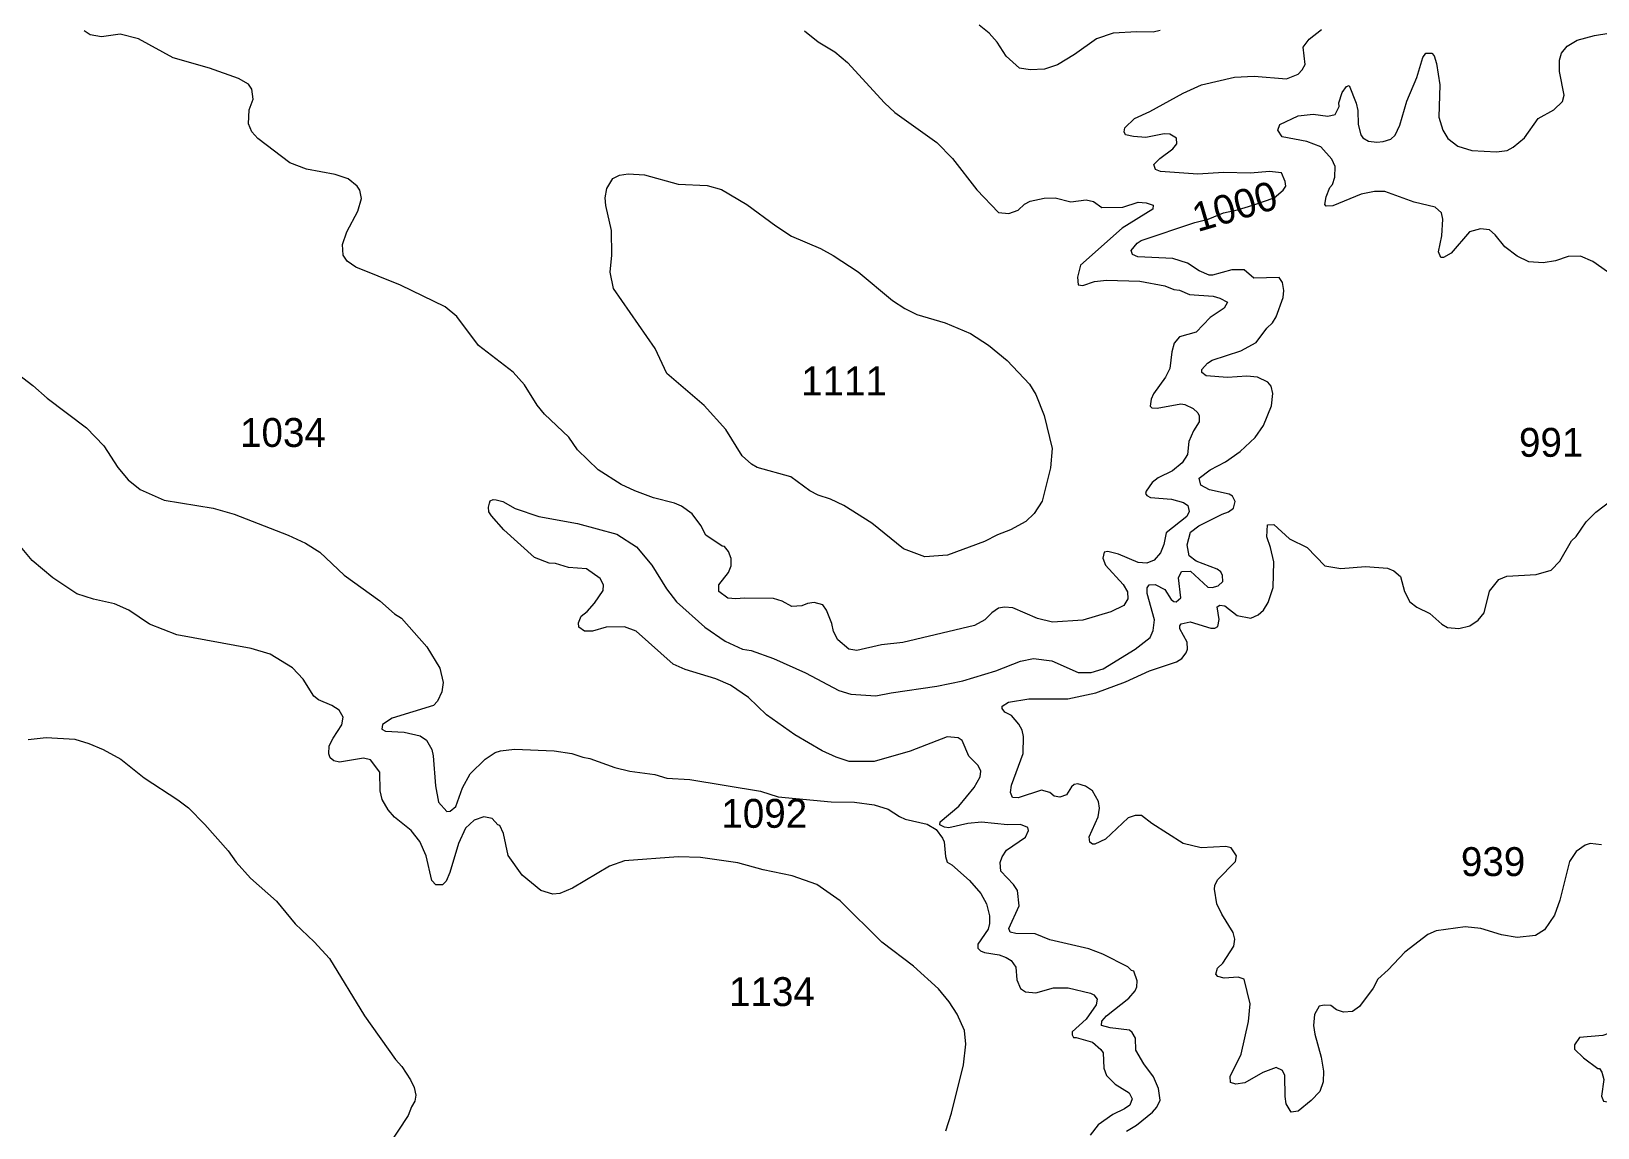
# Model space of a CAD drawing. Header units: kilometres. Extents: x 178.1 to 232.4, y 8228.7 to 8284.8.
# Drawn here: x 201.76 to 210.44, y 8257.12 to 8263.2 of the extents above; entities that cross this region are included whole.
import ezdxf

# ---------------------------------------------------------------- set-up
doc = ezdxf.new("R2010")
doc.units = ezdxf.units.KM
for name, color, linetype in [('1', 7, 'Continuous'), ('2', 7, 'Continuous'), ('21', 7, 'Continuous'), ('61', 7, 'Continuous')]:
    doc.layers.add(name, color=color, linetype=linetype)
doc.styles.add('dgn002', font='dgn002.shx')

msp = doc.modelspace()

# ---------------------------------------------------------------- linework, layer by layer
at = {"layer": '1', "color": 5, "linetype": 'Continuous', "lineweight": 13, "flags": 128}
for points in [[(207.8538, 8261.9846), (207.8883, 8262.0257), (207.9093, 8262.0398), (208.207, 8262.1408), (208.2817, 8262.1583), (208.3658, 8262.1942), (208.4439, 8262.2099), (208.5287, 8262.2357), (208.6473, 8262.2768), (208.698, 8262.3196), (208.7112, 8262.3418), (208.7089, 8262.3672), (208.6875, 8262.4148), (208.622, 8262.4233), (208.5167, 8262.4139), (208.3661, 8262.417), (208.2237, 8262.4072), (208.0164, 8262.4225), (207.9886, 8262.4338), (207.9808, 8262.4616), (208.0126, 8262.4957), (208.0854, 8262.5493), (208.1069, 8262.5761), (208.106, 8262.6083), (208.0679, 8262.629), (208.0373, 8262.6308), (207.9364, 8262.6114), (207.8681, 8262.6165), (207.8239, 8262.6265), (207.8157, 8262.6426), (207.8188, 8262.6648), (207.8732, 8262.7161), (207.9586, 8262.7561), (208.1424, 8262.8577), (208.245, 8262.9025), (208.4269, 8262.9453), (208.5355, 8262.9503), (208.7163, 8262.9358), (208.7799, 8262.9623), (208.8029, 8262.9867), (208.8192, 8263.0162), (208.8072, 8263.1111), (208.8414, 8263.1564), (208.9088, 8263.2097)], [(207.8912, 8261.9493), (207.8624, 8261.9625), (207.8538, 8261.9846)], [(208.2861, 8261.8476), (208.2313, 8261.8725), (208.166, 8261.9148), (208.0854, 8261.9397), (207.8912, 8261.9493)], [(204.4396, 8260.5557), (204.5713, 8260.511), (204.7845, 8260.4716), (205.0031, 8260.4117), (205.1119, 8260.3422), (205.1966, 8260.241), (205.2778, 8260.1087), (205.3328, 8260.0376), (205.4907, 8259.8975), (205.6033, 8259.8197), (205.6997, 8259.7749), (205.7478, 8259.7672), (205.872, 8259.7237), (206.0493, 8259.6435), (206.233, 8259.5452), (206.301, 8259.5261), (206.4394, 8259.5156), (206.5233, 8259.5332), (206.7776, 8259.5696), (206.9209, 8259.5989), (207.1044, 8259.6556), (207.241, 8259.7077), (207.3134, 8259.7225), (207.4154, 8259.7109), (207.5604, 8259.6453), (207.6335, 8259.6453), (207.6986, 8259.6666), (207.8769, 8259.7757), (207.9595, 8259.8406), (207.9771, 8259.879), (207.9846, 8259.9371), (207.9422, 8260.0838), (207.9423, 8260.1151), (207.9537, 8260.1317), (207.9869, 8260.1342), (208.0408, 8260.1059), (208.0766, 8260.0508), (208.091, 8260.0386), (208.1044, 8260.0372), (208.1296, 8260.0591), (208.1168, 8260.1712), (208.1329, 8260.2052), (208.1825, 8260.2076), (208.2797, 8260.1194), (208.3043, 8260.1177), (208.3371, 8260.1259), (208.3631, 8260.1503), (208.3616, 8260.183), (208.3514, 8260.2033), (208.3311, 8260.2191), (208.2153, 8260.2638), (208.1765, 8260.2918), (208.1649, 8260.3539), (208.1829, 8260.4234), (208.2287, 8260.4582), (208.3587, 8260.5241), (208.3946, 8260.5366), (208.4212, 8260.5563), (208.4305, 8260.5938), (208.4163, 8260.6223), (208.397, 8260.634), (208.2879, 8260.6591), (208.2399, 8260.6834), (208.2316, 8260.7229), (208.2921, 8260.7688), (208.3767, 8260.8139), (208.4582, 8260.87), (208.5418, 8260.9477), (208.5874, 8261.0147), (208.6318, 8261.1233), (208.6399, 8261.1924), (208.6304, 8261.2326), (208.6125, 8261.2544), (208.5541, 8261.2823), (208.4955, 8261.2877), (208.3892, 8261.2813), (208.2694, 8261.2896), (208.2454, 8261.3081), (208.2453, 8261.3256), (208.2767, 8261.3607), (208.3031, 8261.3776), (208.463, 8261.4281), (208.5477, 8261.4742), (208.6072, 8261.5545), (208.6388, 8261.5848), (208.6582, 8261.6171), (208.6972, 8261.7241), (208.7008, 8261.7627), (208.6935, 8261.8071), (208.6751, 8261.8358), (208.5346, 8261.8311), (208.4803, 8261.8771), (208.4122, 8261.8769), (208.306, 8261.8479), (208.2861, 8261.8476)], [(204.5465, 8260.284), (204.3764, 8260.4358), (204.3079, 8260.5134), (204.2928, 8260.5371), (204.2914, 8260.563), (204.2968, 8260.5835)], [(204.2968, 8260.5835), (204.3006, 8260.5979), (204.3173, 8260.6043), (204.3344, 8260.6032), (204.3707, 8260.5938), (204.4396, 8260.5557)], [(207.828, 8257.1036), (207.8847, 8257.1374), (207.9721, 8257.2079), (207.9964, 8257.2371), (208.0144, 8257.2757), (208.0064, 8257.34), (207.979, 8257.4051), (207.9253, 8257.4764), (207.8799, 8257.5515), (207.8779, 8257.6198), (207.8598, 8257.6501), (207.845, 8257.6625), (207.7374, 8257.6767), (207.6907, 8257.6889), (207.6926, 8257.7133), (207.7172, 8257.7427), (207.8417, 8257.8412), (207.8766, 8257.8817), (207.8861, 8257.9039), (207.8877, 8257.9369), (207.8695, 8257.9906), (207.8567, 8257.9945), (207.8361, 8258.0141), (207.6975, 8258.0843), (207.6196, 8258.1143), (207.404, 8258.1634), (207.3227, 8258.1967), (207.2146, 8258.1985), (207.1833, 8258.2074), (207.1758, 8258.2275), (207.2341, 8258.3522), (207.2242, 8258.4368), (207.2016, 8258.4709), (207.1327, 8258.5442), (207.1278, 8258.5931), (207.1387, 8258.624), (207.1635, 8258.6619), (207.2685, 8258.733), (207.2849, 8258.7693), (207.2817, 8258.7859), (207.2403, 8258.8039), (207.1685, 8258.8008), (207.0245, 8258.8171), (206.9483, 8258.8085), (206.8427, 8258.7845), (206.8198, 8258.7878), (206.7937, 8258.8012), (206.7949, 8258.8187), (206.8996, 8258.904), (206.9845, 8259.008), (207.0171, 8259.0684), (207.0201, 8259.0987), (207.0056, 8259.1299), (206.9547, 8259.1828), (206.9175, 8259.2686), (206.8947, 8259.2845), (206.8339, 8259.2893), (206.6283, 8259.2099), (206.4287, 8259.1532), (206.2904, 8259.153), (206.218, 8259.1759), (206.1415, 8259.2123), (205.99, 8259.2996), (205.8331, 8259.4103), (205.7332, 8259.5068), (205.6328, 8259.5759), (205.5522, 8259.6106), (205.3818, 8259.6631), (205.3153, 8259.6914), (205.1104, 8259.8741), (205.0459, 8259.8998), (204.944, 8259.8971), (204.8677, 8259.8755), (204.8236, 8259.8741), (204.7921, 8259.8972), (204.7903, 8259.921), (204.805, 8259.9574), (204.8383, 8259.9831), (204.8785, 8260.0298), (204.9267, 8260.1005), (204.9297, 8260.1324), (204.9102, 8260.1669), (204.8344, 8260.2211), (204.7351, 8260.228), (204.6633, 8260.2491), (204.6272, 8260.251), (204.5465, 8260.284)], [(210.362, 8257.51), (210.441, 8257.4515), (210.4503, 8257.4505), (210.4644, 8257.4299), (210.4751, 8257.3902), (210.4623, 8257.297), (210.4734, 8257.2695), (210.5059, 8257.2637), (210.5919, 8257.3065), (210.6086, 8257.3579), (210.6097, 8257.3862), (210.5613, 8257.4705), (210.5661, 8257.5095), (210.6618, 8257.5779), (210.676, 8257.6462), (210.6649, 8257.6792), (210.6424, 8257.7093), (210.5776, 8257.7062), (210.5006, 8257.6457), (210.4687, 8257.6328), (210.3399, 8257.6232), (210.3132, 8257.5826), (210.3125, 8257.5579), (210.362, 8257.51)]]:
    msp.add_lwpolyline(points, dxfattribs=at)
at = {"layer": '2', "color": 3, "linetype": 'Continuous', "lineweight": 0, "flags": 128}
for points in [[(205.6219, 8260.1996), (205.6361, 8260.2379), (205.6372, 8260.2782), (205.6215, 8260.316), (205.5999, 8260.344), (205.5865, 8260.3452), (205.4964, 8260.4074), (205.4685, 8260.4606), (205.42, 8260.5261), (205.3612, 8260.5669), (205.3231, 8260.5845), (205.2055, 8260.614), (205.1023, 8260.6519), (205.0273, 8260.6879), (204.8999, 8260.7683), (204.7857, 8260.8791), (204.7369, 8260.9493), (204.602, 8261.0777), (204.5607, 8261.1285), (204.4905, 8261.2398), (204.429, 8261.3098), (204.2355, 8261.4575), (204.1156, 8261.6197), (204.0514, 8261.672), (203.8035, 8261.7934), (203.5553, 8261.893), (203.508, 8261.9266), (203.4847, 8261.9591), (203.4815, 8262.018), (203.5053, 8262.0892), (203.5667, 8262.2024), (203.5868, 8262.2736), (203.5781, 8262.319), (203.5634, 8262.3416), (203.5128, 8262.3821), (203.4413, 8262.4056), (203.2814, 8262.435), (203.1908, 8262.4711), (203.0123, 8262.6048), (202.9796, 8262.6426), (202.9616, 8262.6879), (202.9647, 8262.7652), (202.9874, 8262.8246), (202.9792, 8262.8794), (202.9606, 8262.9076), (202.9054, 8262.9386), (202.7441, 8262.9963), (202.5434, 8263.0525), (202.351, 8263.1581), (202.2497, 8263.184), (202.1453, 8263.1693), (202.0823, 8263.1804), (202.0502, 8263.202)], [(206.0433, 8263.2017), (206.1195, 8263.1411), (206.2124, 8263.0863), (206.2825, 8263.0265), (206.4877, 8262.8034), (206.5437, 8262.7507), (206.7773, 8262.5844), (206.8645, 8262.4955), (206.9991, 8262.3216), (207.1196, 8262.1951), (207.1761, 8262.19), (207.2279, 8262.2087), (207.2635, 8262.242), (207.2936, 8262.2589), (207.372, 8262.2754)], [(208.0161, 8263.2035), (207.9764, 8263.1946), (207.886, 8263.1973), (207.7545, 8263.1889), (207.6613, 8263.1575), (207.5405, 8263.0705), (207.4467, 8263.0147), (207.3734, 8262.9899), (207.2937, 8262.9866), (207.2351, 8262.9964), (207.1612, 8263.0617), (207.1115, 8263.1391), (207.0665, 8263.1888), (207.0121, 8263.2334)], [(209.8794, 8262.5323), (209.9382, 8262.5392), (209.9731, 8262.5574), (210.0349, 8262.6085), (210.1101, 8262.7165), (210.1972, 8262.7638), (210.2453, 8262.8101), (210.2546, 8262.8464), (210.2288, 8262.9776), (210.2285, 8263.0392), (210.2398, 8263.078), (210.2723, 8263.1176), (210.327, 8263.1516), (210.4229, 8263.1771), (210.5027, 8263.1888)], [(210.5889, 8261.7997), (210.4138, 8261.9236), (210.346, 8261.9542), (210.2769, 8261.9512), (210.2064, 8261.928), (210.1394, 8261.9168), (210.06, 8261.9228), (209.9946, 8261.9542), (209.9253, 8262.0046), (209.8729, 8262.0713), (209.8417, 8262.0994), (209.7917, 8262.1041), (209.7304, 8262.088), (209.6283, 8261.97), (209.5856, 8261.9467), (209.5719, 8261.9465), (209.5587, 8261.9766), (209.5763, 8262.0655), (209.5817, 8262.1587), (209.5745, 8262.1934), (209.5393, 8262.2247), (209.4235, 8262.2535), (209.2603, 8262.3117), (209.203, 8262.3116), (209.1289, 8262.2965), (208.9732, 8262.233), (208.9349, 8262.2297), (208.9285, 8262.2394), (208.935, 8262.2826), (208.9556, 8262.3333), (208.9703, 8262.3508), (208.9841, 8262.3922), (208.9854, 8262.4511), (208.9668, 8262.4907), (208.9056, 8262.5595), (208.8284, 8262.5896), (208.6909, 8262.6158), (208.6667, 8262.6514), (208.679, 8262.684), (208.7807, 8262.7312), (208.8637, 8262.7397), (208.9443, 8262.7299), (208.9852, 8262.738), (209.0068, 8262.7836), (209.0058, 8262.8043), (209.025, 8262.8608), (209.0479, 8262.8937), (209.0628, 8262.9003), (209.1011, 8262.8016), (209.111, 8262.7604), (209.1125, 8262.6837), (209.1269, 8262.6258), (209.1389, 8262.6096), (209.1698, 8262.5915), (209.2156, 8262.585), (209.2524, 8262.5883), (209.2939, 8262.6024), (209.3189, 8262.6248), (209.3442, 8262.6798), (209.3828, 8262.8126), (209.4383, 8262.9438), (209.4712, 8263.0548), (209.4876, 8263.0782), (209.5221, 8263.0784), (209.5341, 8263.0647), (209.5471, 8263.0221), (209.5651, 8262.9035)], [(209.5651, 8262.9035), (209.5605, 8262.7241), (209.5828, 8262.6523), (209.6109, 8262.6053), (209.6661, 8262.5623)], [(209.6661, 8262.5623), (209.7436, 8262.5387), (209.8794, 8262.5323)], [(205.4866, 8261.126), (205.2801, 8261.3031), (205.215, 8261.442), (204.9835, 8261.7738), (204.9663, 8261.8657), (204.976, 8261.9587), (204.973, 8262.0952), (204.9417, 8262.2352), (204.9382, 8262.2765), (204.9466, 8262.3281), (204.9804, 8262.3831), (205.0183, 8262.4018), (205.0657, 8262.4105), (205.1564, 8262.4039), (205.343, 8262.3526), (205.5043, 8262.3443), (205.5837, 8262.3235), (205.724, 8262.2404), (205.8835, 8262.1209), (205.9704, 8262.0648), (206.1316, 8261.9956), (206.2021, 8261.9569), (206.3402, 8261.8662), (206.5318, 8261.7084), (206.5993, 8261.6626), (206.6656, 8261.63), (206.8229, 8261.584), (206.9638, 8261.5251), (207.0631, 8261.4605), (207.1669, 8261.375), (207.2912, 8261.2438), (207.3261, 8261.1864), (207.3725, 8261.0706), (207.4169, 8260.8869), (207.4069, 8260.7794), (207.3608, 8260.5959), (207.3167, 8260.5275), (207.27, 8260.4826), (207.1854, 8260.437), (207.1126, 8260.4088), (207.0421, 8260.3721), (206.8355, 8260.2969), (206.7097, 8260.2876), (206.5913, 8260.3306), (206.4174, 8260.4735), (206.2616, 8260.5718), (206.1882, 8260.6061), (206.1191, 8260.6292), (206.0731, 8260.6536), (205.967, 8260.7297), (205.7808, 8260.7821), (205.7486, 8260.8003), (205.6982, 8260.8473), (205.6071, 8260.9928), (205.4866, 8261.126)], [(207.8079, 8262.2247), (207.8935, 8262.2524), (207.9382, 8262.2492), (207.9763, 8262.2355), (207.9748, 8262.2148), (207.8046, 8262.1079), (207.5741, 8261.904), (207.5571, 8261.8369), (207.5605, 8261.7954), (207.5859, 8261.7917), (207.6519, 8261.8127), (207.7176, 8261.8211), (207.902, 8261.8146), (208.0402, 8261.7884), (208.0906, 8261.7687), (208.1216, 8261.765), (208.1769, 8261.7407), (208.3092, 8261.7311), (208.3461, 8261.7215), (208.3876, 8261.6987), (208.3694, 8261.6645), (208.2933, 8261.6144), (208.2149, 8261.5325), (208.1216, 8261.5057), (208.092, 8261.4713), (208.079, 8261.4236), (208.0688, 8261.3307), (208.0444, 8261.2822), (207.9787, 8261.1903), (207.9648, 8261.1617), (207.9603, 8261.1228), (207.9687, 8261.1137), (207.9986, 8261.1118), (208.1291, 8261.1346), (208.1522, 8261.1315), (208.1989, 8261.1084), (208.2247, 8261.0859), (208.2314, 8261.0684), (208.2311, 8261.0343), (208.2009, 8260.9855), (208.1749, 8260.9271), (208.1659, 8260.855), (208.1368, 8260.8078), (208.0843, 8260.7631), (208.0048, 8260.7249), (207.9717, 8260.6991), (207.9371, 8260.6517), (207.9342, 8260.6379), (207.9413, 8260.626), (207.962, 8260.6166), (208.0786, 8260.6061), (208.1449, 8260.5888), (208.1694, 8260.5711), (208.1759, 8260.5387), (208.1629, 8260.5101), (208.0478, 8260.4204), (208.0355, 8260.3548), (208.0175, 8260.3083), (207.9817, 8260.2692), (207.9415, 8260.251), (207.8928, 8260.2561), (207.7836, 8260.3021), (207.7243, 8260.3167), (207.7055, 8260.312), (207.697, 8260.2794), (207.7118, 8260.2411), (207.8101, 8260.133), (207.835, 8260.0928), (207.8352, 8260.0541), (207.8136, 8260.0174), (207.7421, 8259.9828), (207.5873, 8259.9366), (207.4187, 8259.925), (207.3346, 8259.9459), (207.1982, 8260.0039), (207.1515, 8260.0071), (207.1188, 8260.0025), (207.0825, 8259.9771), (207.0437, 8259.9372), (206.9863, 8259.9071), (206.5885, 8259.8113), (206.4707, 8259.7998), (206.3329, 8259.7674), (206.2886, 8259.775), (206.2276, 8259.8274), (206.2049, 8259.8734), (206.1952, 8259.9165), (206.1654, 8259.9919), (206.1446, 8260.0202), (206.0972, 8260.0335), (206.0593, 8260.0284), (206.028, 8260.0152), (205.9734, 8260.0114), (205.9195, 8260.0408), (205.8722, 8260.0564)], [(207.372, 8262.2754), (207.4326, 8262.2767), (207.5201, 8262.2541), (207.6045, 8262.2653), (207.6452, 8262.2574)], [(207.6452, 8262.2574), (207.6922, 8262.223), (207.8079, 8262.2247)], [(201.5079, 8261.4327), (201.7659, 8261.2373), (201.8438, 8261.1661), (202.0622, 8261.0019), (202.1583, 8260.9024), (202.2356, 8260.7825), (202.2939, 8260.7128), (202.361, 8260.66), (202.4939, 8260.6015), (202.7646, 8260.5568), (202.8818, 8260.5243), (203.1801, 8260.4067), (203.2761, 8260.3618), (203.357, 8260.313), (203.4909, 8260.1855), (203.6889, 8260.0435), (203.7707, 8259.9715), (203.8086, 8259.9463), (203.9501, 8259.7888), (204.0207, 8259.6696), (204.0394, 8259.5899), (204.0332, 8259.5379), (204.0081, 8259.4872), (203.9856, 8259.463), (203.7574, 8259.3929), (203.7043, 8259.3573), (203.7006, 8259.3314), (203.7199, 8259.3207), (203.8239, 8259.3143), (203.9128, 8259.2944), (203.948, 8259.2702), (203.9763, 8259.2185), (203.9853, 8259.1837), (203.9966, 8259.0179), (204.0141, 8258.9269), (204.0606, 8258.8753), (204.0792, 8258.8779), (204.11, 8258.9026), (204.1479, 8259.0059), (204.1906, 8259.0849), (204.2735, 8259.1661), (204.3286, 8259.2027), (204.3579, 8259.2122), (204.4362, 8259.2205), (204.655, 8259.2121), (204.7529, 8259.1972), (204.8139, 8259.176), (204.8525, 8259.1697), (204.9918, 8259.1187), (205.0748, 8259.0988), (205.2131, 8259.0802), (205.2796, 8259.0608), (205.4067, 8259.0526), (205.7998, 8258.988), (205.8978, 8258.9572), (206.1918, 8258.9293), (206.3207, 8258.9275), (206.4295, 8258.9125), (206.5069, 8258.8879), (206.5698, 8258.8469), (206.6013, 8258.8337), (206.7228, 8258.8045), (206.7725, 8258.7749), (206.8092, 8258.7272), (206.8179, 8258.7069), (206.8249, 8258.6256), (206.8339, 8258.5946), (206.8597, 8258.5797), (206.9573, 8258.4935), (207.021, 8258.42), (207.053, 8258.3644), (207.0696, 8258.2961), (207.0697, 8258.2553), (207.061, 8258.2225), (207.0042, 8258.1398), (207.0043, 8258.1179), (207.0198, 8258.1024), (207.0421, 8258.0932), (207.1219, 8258.08), (207.1614, 8258.0667), (207.1883, 8258.0499), (207.2144, 8258.0123), (207.2199, 8257.9419), (207.2404, 8257.8951), (207.2681, 8257.8753), (207.3259, 8257.8708), (207.4239, 8257.8985), (207.5043, 8257.8971), (207.6294, 8257.8678), (207.6477, 8257.8587)], [(209.8122, 8259.9767), (209.8405, 8260.0964), (209.8932, 8260.1606), (209.9374, 8260.1806), (210.1003, 8260.1882), (210.1828, 8260.2139), (210.2317, 8260.2624), (210.2964, 8260.3763), (210.3215, 8260.4002), (210.3777, 8260.4808), (210.431, 8260.534), (210.5155, 8260.6)], [(203.0804, 8259.747), (202.9761, 8259.7797), (202.5625, 8259.8545), (202.4123, 8259.9133), (202.2971, 8259.992), (202.218, 8260.0267), (202.1016, 8260.052), (202.0087, 8260.0821), (201.8753, 8260.1704), (201.7615, 8260.2674), (201.6051, 8260.455)], [(208.3328, 8258.0077), (208.3618, 8258.0339), (208.4245, 8258.1282), (208.4293, 8258.167), (208.4191, 8258.2038), (208.3566, 8258.306), (208.3292, 8258.364), (208.3159, 8258.4443), (208.318, 8258.4647), (208.333, 8258.497), (208.4326, 8258.5984), (208.4392, 8258.6298), (208.4081, 8258.6734), (208.38, 8258.6821), (208.2424, 8258.6741), (208.1431, 8258.6988), (207.9692, 8258.8087), (207.911, 8258.8534), (207.8775, 8258.853), (207.8375, 8258.84), (207.7112, 8258.7226), (207.6534, 8258.6942), (207.6396, 8258.694), (207.6247, 8258.7054), (207.6213, 8258.7353), (207.6708, 8258.8466), (207.6787, 8258.8933), (207.6739, 8258.9302), (207.6403, 8258.9904), (207.6005, 8259.016), (207.5596, 8259.0289), (207.5391, 8259.0254), (207.5227, 8259.0115), (207.4954, 8258.9669), (207.4596, 8258.9542), (207.428, 8258.961), (207.4032, 8258.9803), (207.3579, 8258.9934), (207.2285, 8258.9508), (207.1967, 8258.9524), (207.1852, 8258.9803), (207.1901, 8259.0208), (207.2556, 8259.1975), (207.2576, 8259.2916), (207.2492, 8259.3258), (207.2318, 8259.3599), (207.1909, 8259.407), (207.1544, 8259.4261), (207.139, 8259.4456), (207.1398, 8259.4584), (207.1737, 8259.4818), (207.2878, 8259.5003), (207.5036, 8259.5004), (207.6589, 8259.5339), (207.8227, 8259.5934), (207.956, 8259.6552), (208.1056, 8259.7054), (208.1351, 8259.7231), (208.1593, 8259.7539), (208.1661, 8259.775), (208.164, 8259.8135), (208.1241, 8259.8883), (208.1235, 8259.9045), (208.1315, 8259.9162), (208.1817, 8259.9264), (208.2963, 8259.8924), (208.3175, 8259.8923), (208.3349, 8259.9003), (208.342, 8259.9395), (208.3307, 8260.0091), (208.3467, 8260.0199), (208.3743, 8260.0155), (208.4413, 8259.9622), (208.5181, 8259.9477), (208.559, 8259.9654), (208.5885, 8259.9904), (208.6137, 8260.0336), (208.6417, 8260.1166), (208.6451, 8260.26), (208.6271, 8260.3391), (208.6058, 8260.3984), (208.6098, 8260.4648), (208.6454, 8260.4659), (208.7317, 8260.3864), (208.831, 8260.338), (208.9283, 8260.2379), (209.0173, 8260.2214), (209.1536, 8260.2327), (209.2753, 8260.2243), (209.311, 8260.21), (209.3479, 8260.1779), (209.3698, 8260.0948), (209.4001, 8260.0375), (209.4376, 8260.0072), (209.5097, 8259.9733)], [(205.5691, 8260.0943), (205.5687, 8260.131), (205.6219, 8260.1996)], [(205.8722, 8260.0564), (205.7102, 8260.0582), (205.6635, 8260.0534), (205.6176, 8260.0585), (205.5691, 8260.0943)], [(209.5097, 8259.9733), (209.5768, 8259.9131), (209.6075, 8259.8958), (209.6705, 8259.8888), (209.732, 8259.9048)], [(209.732, 8259.9048), (209.779, 8259.935), (209.8122, 8259.9767)], [(203.2642, 8259.6089), (203.2038, 8259.6714), (203.0804, 8259.747)], [(203.4627, 8259.4361), (203.4232, 8259.4624), (203.3496, 8259.4947), (203.3225, 8259.5148), (203.2642, 8259.6089)], [(206.8263, 8257.1044), (206.8592, 8257.2032), (206.9247, 8257.4718), (206.9382, 8257.586), (206.9295, 8257.6608), (206.889, 8257.7516), (206.8452, 8257.8201), (206.7856, 8257.8916), (206.6484, 8258.0189), (206.4712, 8258.1518), (206.2418, 8258.381), (206.1118, 8258.4714), (205.9743, 8258.5191), (205.8137, 8258.5519), (205.674, 8258.59), (205.4673, 8258.6212), (205.3422, 8258.6246), (205.0446, 8258.6014), (204.9629, 8258.5719), (204.7562, 8258.4505), (204.6871, 8258.4208), (204.6486, 8258.4174), (204.5812, 8258.4371), (204.4786, 8258.5232), (204.4011, 8258.6323), (204.3751, 8258.7537), (204.3541, 8258.7981), (204.3434, 8258.8016), (204.3116, 8258.8366), (204.2651, 8258.8451), (204.2112, 8258.8274), (204.1647, 8258.7826), (204.1254, 8258.6977), (204.0776, 8258.5364), (204.0558, 8258.4898), (204.0354, 8258.4683), (203.9995, 8258.4696), (203.9775, 8258.4928), (203.9461, 8258.6298), (203.9115, 8258.7096), (203.8617, 8258.7695), (203.7703, 8258.8431), (203.7351, 8258.8848), (203.7012, 8258.9426), (203.6906, 8258.9908), (203.6891, 8259.0925), (203.6376, 8259.1626), (203.5982, 8259.1707), (203.4653, 8259.148), (203.4337, 8259.1556), (203.4136, 8259.1725), (203.4059, 8259.1949), (203.4088, 8259.2391), (203.43, 8259.2827), (203.4778, 8259.3548), (203.4858, 8259.3973), (203.4627, 8259.4361)], [(201.7394, 8259.2749), (201.8382, 8259.2862), (201.9975, 8259.2762), (202.0764, 8259.2531), (202.1543, 8259.219), (202.253, 8259.1648), (202.3831, 8259.0625), (202.5696, 8258.9406), (202.6272, 8258.8962), (202.7194, 8258.8024), (202.8478, 8258.6575), (202.8923, 8258.5951), (202.9725, 8258.5049), (203.1155, 8258.3782), (203.2203, 8258.2521), (203.324, 8258.1534), (203.4107, 8258.06), (203.6038, 8257.7419), (203.7764, 8257.5009), (203.8106, 8257.4626), (203.8593, 8257.3881), (203.8787, 8257.346), (203.8881, 8257.3028), (203.8832, 8257.2691), (203.8641, 8257.2381), (203.8466, 8257.1895), (203.7283, 8257.0116)], [(210.4614, 8258.6904), (210.3997, 8258.6971), (210.3716, 8258.6885), (210.3212, 8258.653), (210.2847, 8258.5983), (210.2315, 8258.3844), (210.2009, 8258.3), (210.1466, 8258.2203), (210.0958, 8258.1872), (209.9941, 8258.1773), (209.9069, 8258.1919), (209.7923, 8258.2262), (209.7063, 8258.2363), (209.5455, 8258.2132), (209.4983, 8258.1933), (209.3714, 8258.0951), (209.2792, 8257.9981), (209.2212, 8257.9464), (209.196, 8257.8966), (209.1202, 8257.7946), (209.0815, 8257.7669), (209.0325, 8257.7622), (208.9929, 8257.7753), (208.9614, 8257.7999), (208.9237, 8257.8016), (208.8974, 8257.7954), (208.8708, 8257.7497), (208.8656, 8257.6891), (208.8722, 8257.6404), (208.9086, 8257.5138), (208.9199, 8257.4362), (208.9182, 8257.3778), (208.8999, 8257.3232), (208.8529, 8257.2738), (208.7798, 8257.2151), (208.7407, 8257.2095), (208.7141, 8257.2558), (208.7076, 8257.2948), (208.7059, 8257.4125), (208.6931, 8257.4402), (208.6575, 8257.4556), (208.5841, 8257.4279), (208.484, 8257.3718), (208.4354, 8257.3639), (208.4047, 8257.3729), (208.4033, 8257.4059), (208.4634, 8257.5304), (208.5053, 8257.7109), (208.5149, 8257.8096)], [(208.3353, 8257.9609), (208.3231, 8257.974), (208.3328, 8258.0077)], [(208.5149, 8257.8096), (208.4812, 8257.9451), (208.4485, 8257.9579), (208.3706, 8257.9506), (208.3353, 8257.9609)], [(207.6477, 8257.8587), (207.6651, 8257.8351), (207.6608, 8257.804), (207.6042, 8257.7237), (207.5276, 8257.6546)], [(207.5276, 8257.6546), (207.5271, 8257.6366), (207.5343, 8257.6226)], [(207.5343, 8257.6226), (207.5497, 8257.6235), (207.6399, 8257.597), (207.6865, 8257.5568), (207.6985, 8257.5376), (207.7024, 8257.4522), (207.7183, 8257.4117), (207.7661, 8257.3639), (207.8436, 8257.3155), (207.8596, 8257.2834), (207.8471, 8257.2478), (207.8181, 8257.227), (207.7533, 8257.1967), (207.6706, 8257.1382), (207.6263, 8257.0817)]]:
    msp.add_lwpolyline(points, dxfattribs=at)

# ---------------------------------------------------------------- texts
at = {"layer": '21', "color": 7, "linetype": 'Continuous', "lineweight": 0, "style": 'dgn002'}
for s, p in [('1111', (206.0246, 8261.182)), ('1034', (202.9139, 8260.8962)), ('991', (210.0046, 8260.8415)), ('939', (209.6826, 8258.5176)), ('1134', (205.6247, 8257.797))]:
    msp.add_text(s, height=0.16, dxfattribs=at).set_placement(p)
at = {"layer": '21', "color": 6, "linetype": 'Continuous', "lineweight": 13, "true_color": 0xf000f0, "style": 'dgn002'}
msp.add_text('1092', height=0.16, dxfattribs=at).set_placement((205.5824, 8258.785))
at = {"layer": '61', "color": 212, "linetype": 'Continuous', "lineweight": 0, "true_color": 0xd200d2, "style": 'dgn002'}
msp.add_text('1000', height=0.16, rotation=16.43801, dxfattribs=at).set_placement((208.2225, 8262.0862))

doc.saveas('drawing.dxf')
